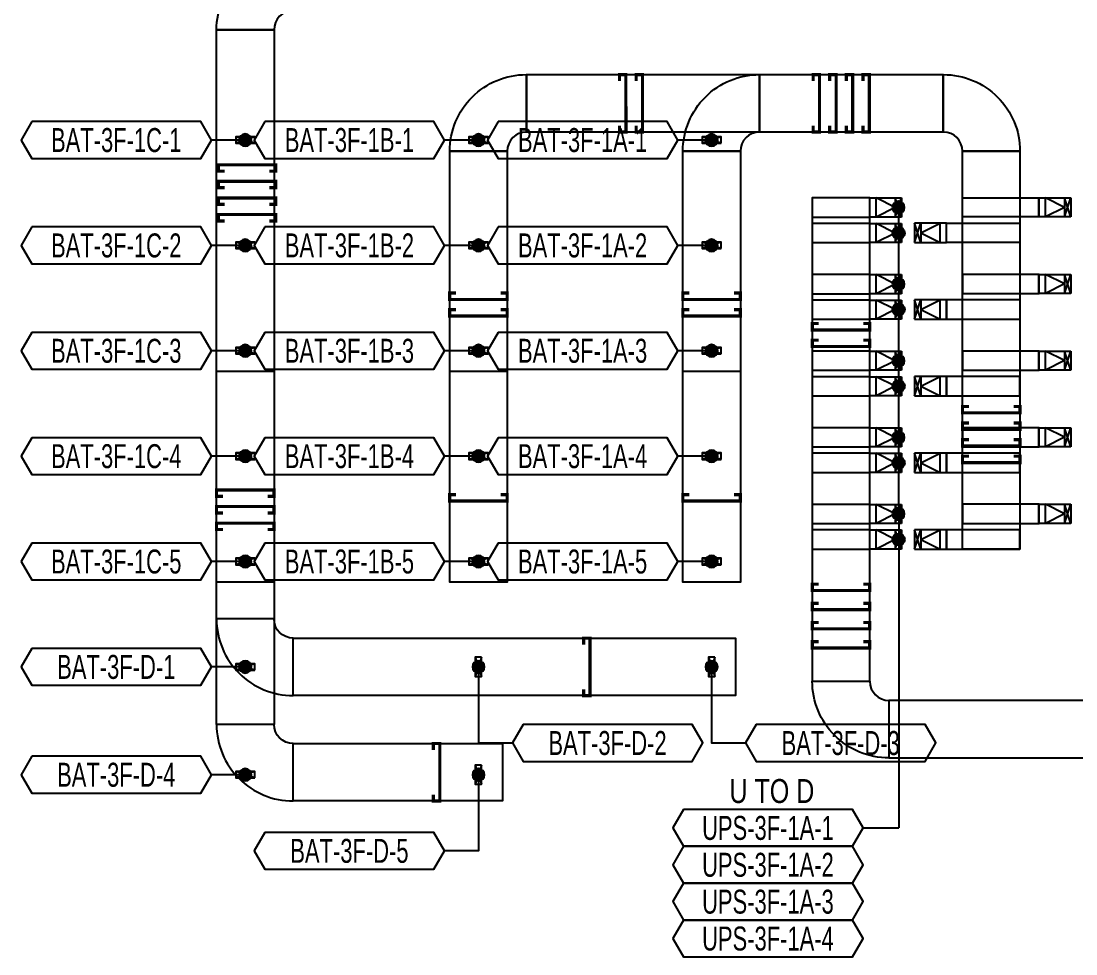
# Model space of a CAD drawing. Header units: millimetres. Extents: x 31670 to 374393, y -351975 to 839589.
# Drawn here: x 278415 to 294927, y 383980 to 398588 of the extents above; entities that cross this region are included whole.
import ezdxf
from ezdxf.enums import TextEntityAlignment as Align

# ---------------------------------------------------------------- set-up
doc = ezdxf.new("R2010")
doc.units = ezdxf.units.MM
doc.header["$LTSCALE"] = 150
for name, color, linetype in [('-----26 Electrical Cable Tray_LV_UPS1', 6, 'Continuous'), ('-----26 Electrical Cable Tray_LV_UPS2', 2, 'Continuous'), ('-----26 Electrical Cable Tray_LV_UPSBAT', 11, 'Continuous'), ('-----29 주기', 1, 'Continuous'), ('-----30 Text', 2, 'Continuous'), ('-----99 Cable Schedule', 2, 'Continuous')]:
    doc.layers.add(name, color=color, linetype=linetype)
doc.styles.add('ELEC', font='')
doc.styles.get('ELEC').set_extended_font_data('Dotum')

# ---------------------------------------------------------------- blocks, each defined once
blk = doc.blocks.new('A$550585017316')
at = {"color": 0}
for p, q in [((400, 300), (0, 300)), ((0, 300), (0, 0)), ((500, 300), (400, 300)), ((500, 0), (500, 300)), ((0, 0), (400, 0)), ((400, 0), (500, 0))]:
    blk.add_line(p, q, dxfattribs=at)
at = {"color": 8}
for p, q in [((100, 0), (0, 300)), ((0, 0), (100, 300)), ((100, 150), (400, 300)), ((100, 300), (100, 0)), ((400, 0), (400, 300)), ((100, 150), (400, 0))]:
    blk.add_line(p, q, dxfattribs=at)
blk = doc.blocks.new('A$C9a0ab699')
h = blk.add_hatch(color=0)
edge = h.paths.add_edge_path()
edge.add_arc((64.00719340983778, 64.00719340983778), 64.0071934098378, 720.0000000000341, 1080.000000000034, ccw=False)
at = {"color": 0}
blk.add_circle((64.00719340983778, 64.00719340983778), 64.0071934098378, dxfattribs=at)

msp = doc.modelspace()

# ---------------------------------------------------------------- linework, layer by layer
at = {"layer": '-----26 Electrical Cable Tray_LV_UPS1', "elevation": -2.001460561791627e-08}
for points in [[(290799.9987702661, 388249.9991347573), (291699.9987702661, 388249.9991347573), (291700.00010262, 395819.2058925222), (290800.00010262, 395819.2058925222)], [(291698.9993583518, 395819.2058925222), (290800.0000648725, 395819.2058946541), (290800.0000648725, 395519.2058946541), (291698.9993583518, 395519.2058925222)], [(291698.9993583518, 394619.2058925222), (290800.0000648725, 394619.2058946541), (290800.0000648725, 394319.2058946541), (291698.9993583518, 394319.2058925222)], [(291698.9993583518, 393419.2058925222), (290800.0000648725, 393419.2058946541), (290800.0000648725, 393119.2058946541), (291698.9993583518, 393119.2058925222)], [(291698.9993583518, 392219.2058925222), (290800.0000648725, 392219.2058946541), (290800.0000648725, 391919.2058946541), (291698.9993583518, 391919.2058925222)], [(291698.9993583518, 391019.2058925222), (290800.0000648725, 391019.2058946541), (290800.0000648725, 390719.2058946541), (291698.9993583518, 390719.2058925222)]]:
    msp.add_lwpolyline(points, close=True, dxfattribs=at)
at = {"layer": '-----26 Electrical Cable Tray_LV_UPS1', "ltscale": 7.5, "const_width": 50}
for points, elevation in [([(291599.9963374574, 393591.5941044292), (291699.9963374574, 393591.5941044292), (291699.9963374574, 393491.5941044292), (290800.0666618284, 393491.6086540633), (290800.0666618284, 393591.6086540633), (290900.0666618284, 393591.6086540633)], -1.549246595072217e-08), ([(291599.9293161231, 389170.8964815441), (291699.9293161231, 389170.8964815441), (291699.9293161231, 389070.8964815441), (290799.9996404941, 389070.9110311782), (290799.9996404941, 389170.9110311782), (290899.9996404941, 389170.9110311782)], -2.001460561791627e-08), ([(291599.9293161231, 388870.8964815441), (291699.9293161231, 388870.8964815441), (291699.9293161231, 388770.8964815441), (290799.9996404941, 388770.9110311782), (290799.9996404941, 388870.9110311782), (290899.9996404941, 388870.9110311782)], -2.001460561791627e-08)]:
    msp.add_lwpolyline(points, dxfattribs=dict(at, elevation=elevation))
at = {"layer": '-----26 Electrical Cable Tray_LV_UPS1'}
for points in [[(290799.9987702661, 388249.9991347573), (291699.9987702661, 388249.9991347573), (291700.0000903354, 393419.205893587), (290800.0000903355, 393419.205893587)], [(291999.9987702661, 387949.9992438261), (291999.9987702661, 387049.9992438261), (307399.9976815976, 387049.9961304127), (307399.9976815976, 387949.9961304126)], [(291999.9987702661, 387949.9991347572), (291999.9987702661, 387049.9991347573), (307399.9976815976, 387049.9961304127), (307399.9976815976, 387949.9961304126)]]:
    msp.add_lwpolyline(points, close=True, dxfattribs=at)
msp.add_lwpolyline([(291699.9987702661, 388249.9991347573), (291699.9987702661, 388249.9991347573, 0.414213562373095), (291999.9987702661, 387949.9991347573), (291999.9987702661, 387949.9991347573), (291999.9987702661, 387049.9991347573, -0.4142135623731661), (290799.9987702661, 388249.9991347573)], format="xyb", close=True, dxfattribs=at)
msp.add_lwpolyline([(291699.9987702661, 388249.9991347573), (291699.9987702661, 388249.9991347573, 0.414213562373095), (291999.9987702661, 387949.9991347573), (291999.9987702661, 387949.9991347573), (291999.9987702661, 387049.9991347573, -0.4142135623731661), (290799.9987702661, 388249.9991347573)], format="xyb", close=True, dxfattribs=at)
at = {"layer": '-----26 Electrical Cable Tray_LV_UPS2', "elevation": -2.001460561791627e-08}
for points in [[(290799.9987702662, 388249.9991347573), (291699.9987702661, 388249.9991347573), (291700.0000744505, 395419.205893587), (290800.0000744506, 395419.205893587)], [(291698.9993583519, 395419.2058925222), (290800.0000648725, 395419.2058946541), (290800.0000648725, 395119.2058946541), (291698.9993583519, 395119.2058925222)], [(291698.9993583519, 394219.2058925222), (290800.0000648725, 394219.2058946541), (290800.0000648725, 393919.2058946541), (291698.9993583519, 393919.2058925222)], [(291698.9993583519, 393019.2058925222), (290800.0000648725, 393019.2058946541), (290800.0000648725, 392719.2058946541), (291698.9993583519, 392719.2058925222)], [(291698.9993583519, 391819.2058925222), (290800.0000648725, 391819.2058946541), (290800.0000648725, 391519.2058946541), (291698.9993583519, 391519.2058925222)], [(291698.9993583519, 390619.2058925222), (290800.0000648725, 390619.2058946541), (290800.0000648725, 390319.2058946541), (291698.9993583519, 390319.2058925222)]]:
    msp.add_lwpolyline(points, close=True, dxfattribs=at)
at = {"layer": '-----26 Electrical Cable Tray_LV_UPS2', "ltscale": 7.5, "const_width": 50, "elevation": -2.001460561791627e-08}
for points in [[(291600.0005380388, 393851.4101133289), (291700.0005380388, 393851.4101133289), (291700.0005380388, 393751.4101133289), (290800.0708624098, 393751.424662963), (290800.0708624098, 393851.424662963), (290900.0708624098, 393851.424662963)], [(291599.9293161231, 389770.8964815441), (291699.9293161231, 389770.8964815441), (291699.9293161231, 389670.8964815441), (290799.9996404941, 389670.9110311782), (290799.9996404941, 389770.9110311782), (290899.9996404941, 389770.9110311782)], [(291599.9293161231, 389470.8964815441), (291699.9293161231, 389470.8964815441), (291699.9293161231, 389370.8964815441), (290799.9996404941, 389370.9110311782), (290799.9996404941, 389470.9110311782), (290899.9996404941, 389470.9110311782)]]:
    msp.add_lwpolyline(points, dxfattribs=at)
at = {"layer": '-----26 Electrical Cable Tray_LV_UPS2'}
for points in [[(290799.9987702661, 388249.9991347573), (291699.9987702661, 388249.9991347573), (291700.000089009, 393019.205893587), (290800.0000890091, 393019.205893587)], [(291999.9987702661, 387949.9992438261), (291999.9987702661, 387049.9992438261), (307399.9976815976, 387049.99506099), (307399.9976815976, 387949.9950609899)], [(291999.9987702661, 387949.9991347572), (291999.9987702661, 387049.9991347573), (307399.9976815976, 387049.9961304127), (307399.9976815976, 387949.9961304126)]]:
    msp.add_lwpolyline(points, close=True, dxfattribs=at)
msp.add_lwpolyline([(291699.9987702661, 388249.9991347573), (291699.9987702661, 388249.9991347573, 0.414213562373095), (291999.9987702661, 387949.9991347573), (291999.9987702661, 387949.9991347573), (291999.9987702661, 387049.9991347573, -0.4142135623731661), (290799.9987702661, 388249.9991347573)], format="xyb", close=True, dxfattribs=at)
msp.add_lwpolyline([(291699.9987702661, 388249.9991347573), (291699.9987702661, 388249.9991347573, 0.414213562373095), (291999.9987702661, 387949.9991347573), (291999.9987702661, 387949.9991347573), (291999.9987702661, 387049.9991347573, -0.4142135623731661), (290799.9987702661, 388249.9991347573)], format="xyb", close=True, dxfattribs=at)
at = {"layer": '-----26 Electrical Cable Tray_LV_UPSBAT'}
for p, q in [((282075.0011154684, 396774.9980373184), (281775.0011154684, 396674.9980373184)), ((282075.0011154684, 396674.9980373184), (281775.0011154684, 396774.9980373184)), ((285725.0011154684, 396774.9980373184), (285425.0011154684, 396674.9980373184)), ((285725.0011154684, 396674.9980373184), (285425.0011154684, 396774.9980373184)), ((289375.0011154684, 396774.9980373184), (289075.0011154684, 396674.9980373184)), ((289375.0011154684, 396674.9980373184), (289075.0011154684, 396774.9980373184)), ((282075.0011154684, 395124.9980373184), (281775.0011154684, 395024.9980373184)), ((282075.0011154684, 395024.9980373184), (281775.0011154684, 395124.9980373184)), ((285725.0011154684, 395124.9980373184), (285425.0011154684, 395024.9980373184)), ((285725.0011154684, 395024.9980373184), (285425.0011154684, 395124.9980373184)), ((289375.0011154684, 395124.9980373184), (289075.0011154684, 395024.9980373184)), ((289375.0011154684, 395024.9980373184), (289075.0011154684, 395124.9980373184)), ((282075.0011154684, 393474.9980373184), (281775.0011154684, 393374.9980373184)), ((282075.0011154684, 393374.9980373184), (281775.0011154684, 393474.9980373184)), ((285725.0011154684, 393474.9980373184), (285425.0011154684, 393374.9980373184)), ((285725.0011154684, 393374.9980373184), (285425.0011154684, 393474.9980373184)), ((289375.0011154684, 393474.9980373184), (289075.0011154684, 393374.9980373184)), ((289375.0011154684, 393374.9980373184), (289075.0011154684, 393474.9980373184)), ((282075.0011154684, 391824.9980373184), (281775.0011154684, 391724.9980373184)), ((282075.0011154684, 391724.9980373184), (281775.0011154684, 391824.9980373184)), ((285725.0011154684, 391824.9980373184), (285425.0011154684, 391724.9980373184)), ((285725.0011154684, 391724.9980373184), (285425.0011154684, 391824.9980373184)), ((289375.0011154684, 391824.9980373184), (289075.0011154684, 391724.9980373184)), ((289375.0011154684, 391724.9980373184), (289075.0011154684, 391824.9980373184)), ((282075.0011154684, 390174.9980373184), (281775.0011154684, 390074.9980373184)), ((282075.0011154684, 390074.9980373184), (281775.0011154684, 390174.9980373184)), ((285725.0011154684, 390174.9980373184), (285425.0011154684, 390074.9980373184)), ((285725.0011154684, 390074.9980373184), (285425.0011154684, 390174.9980373184)), ((289375.0011154684, 390174.9980373184), (289075.0011154684, 390074.9980373184)), ((289375.0011154684, 390074.9980373184), (289075.0011154684, 390174.9980373184)), ((282075.0011154684, 388524.9980373184), (281775.0011154684, 388424.9980373184)), ((282075.0011154684, 388424.9980373184), (281775.0011154684, 388524.9980373184)), ((285525.0011154684, 388624.9980373183), (285625.0011154684, 388324.9980373183)), ((285625.0011154684, 388624.9980373183), (285525.0011154684, 388324.9980373183)), ((289175.0011154684, 388624.9980373183), (289275.0011154684, 388324.9980373183)), ((289275.0011154684, 388624.9980373183), (289175.0011154684, 388324.9980373183)), ((285525.0011154684, 386936.3459761633), (285625.0011154684, 386636.3459761633)), ((285625.0011154684, 386936.3459761633), (285525.0011154684, 386636.3459761633)), ((282075.0011154684, 386836.3459761634), (281775.0011154684, 386736.3459761634)), ((282075.0011154684, 386736.3459761634), (281775.0011154684, 386836.3459761634))]:
    msp.add_line(p, q, dxfattribs=at)
for points, elevation in [([(282675.0011154712, 398749.9993575403), (282675.0011154712, 398749.9993575403, 0.414213562373095), (282375.0011154712, 398449.9993575403), (282375.0011154712, 398449.9993575403), (281475.0011154712, 398449.9993575403, -0.4142135623731661), (282675.0011154712, 399649.9993575403)], -3.247652379101243e-10), ([(282675.0011154712, 398749.9993575403), (282675.0011154712, 398749.9993575403, 0.414213562373095), (282375.0011154712, 398449.9993575403), (282375.0011154712, 398449.9993575403), (281475.0011154712, 398449.9993575403, -0.4142135623731661), (282675.0011154712, 399649.9993575403)], -3.247652379101243e-10), ([(282675.0011154712, 398749.9993575403), (282675.0011154712, 398749.9993575403, 0.414213562373095), (282375.0011154712, 398449.9993575403), (282375.0011154712, 398449.9993575403), (281475.0011154712, 398449.9993575403, -0.4142135623731661), (282675.0011154712, 399649.9993575403)], -3.247652379101243e-10), ([(282675.0011154712, 398749.9993575403), (282675.0011154712, 398749.9993575403, 0.414213562373095), (282375.0011154712, 398449.9993575403), (282375.0011154712, 398449.9993575403), (281475.0011154712, 398449.9993575403, -0.4142135623731661), (282675.0011154712, 399649.9993575403)], -3.247652379101243e-10), ([(282675.0011154686, 388924.9980373144), (282675.0011154686, 388924.9980373144, -0.414213562373095), (282375.0011154686, 389224.9980373144), (282375.0011154686, 389224.9980373144), (281475.0011154686, 389224.9980373144, 0.4142135623731661), (282675.0011154686, 388024.9980373144)], -1.985130296397859e-10), ([(282675.0011154686, 387274.9980373145), (282675.0011154686, 387274.9980373145, -0.414213562373095), (282375.0011154686, 387574.9980373145), (282375.0011154686, 387574.9980373145), (281475.0011154686, 387574.9980373145, 0.4142135623731661), (282675.0011154686, 386374.9980373145)], -3.247652379101243e-10)]:
    msp.add_lwpolyline(points, format="xyb", close=True, dxfattribs=dict(at, elevation=elevation))
for points, elevation in [([(281475.0011154712, 398449.9993575403), (282375.0011154712, 398449.9993575403), (282375.0011154723, 393099.9980373144), (281475.0011154723, 393099.9980373144)], -3.247652379101243e-10), ([(281475.0011154712, 398449.9993575403), (282375.0011154712, 398449.9993575403), (282375.0011154686, 387574.9980373143), (281475.0011154686, 387574.9980373143)], -3.247652379101243e-10), ([(281475.0011154712, 398449.9993575403), (282375.0011154712, 398449.9993575403), (282375.0011154689, 389799.9980373144), (281475.0011154689, 389799.9980373144)], -3.247652379101243e-10), ([(281475.0011154712, 398449.9993575403), (282375.0011154712, 398449.9993575403), (282375.0011154686, 389224.9980373144), (281475.0011154686, 389224.9980373144)], -3.247652379101243e-10), ([(282075.0011154684, 396674.9980373184), (282075.0011154684, 396774.9980373184), (281775.0011154684, 396774.9980373184), (281775.0011154684, 396674.9980373184)], 7.625026872076512e-10), ([(285725.0011154684, 396674.9980373184), (285725.0011154684, 396774.9980373184), (285425.0011154684, 396774.9980373184), (285425.0011154684, 396674.9980373184)], 7.625026872076512e-10), ([(289375.0011154684, 396674.9980373184), (289375.0011154684, 396774.9980373184), (289075.0011154684, 396774.9980373184), (289075.0011154684, 396674.9980373184)], 7.625026872076512e-10), ([(293151.6761809142, 396549.9980373147), (294051.6761809142, 396549.9980373147), (294051.7523643018, 390320.7994261885), (293151.7523643018, 390320.7994261885)], 3.133090237525198e-10), ([(293151.6761809142, 396549.9980373147), (294051.6761809142, 396549.9980373147), (294051.7523643018, 390320.7994261885), (293151.7523643018, 390320.7994261885)], 3.133090237525198e-10), ([(293151.6761809142, 396549.9980373147), (294051.6761809142, 396549.9980373147), (294051.7523643018, 390320.7994261885), (293151.7523643018, 390320.7994261885)], 3.133090237525198e-10), ([(293151.6761809142, 396549.9980373147), (294051.6761809142, 396549.9980373147), (294051.7523643018, 390320.7994261885), (293151.7523643018, 390320.7994261885)], 3.133090237525198e-10), ([(293151.6761809142, 395820.7928116367), (294348.999358352, 395820.8288136109), (294348.999358352, 395520.8288136109), (293151.6761809142, 395520.7928116367)], -4.031585169072649e-08), ([(292900.9993583519, 395420.7928116327), (294051.6761809142, 395420.8288136069), (294051.6761809142, 395120.8288136069), (292900.9993583519, 395120.7928116327)], -4.031585169072855e-08), ([(282075.0011154684, 395024.9980373184), (282075.0011154684, 395124.9980373184), (281775.0011154684, 395124.9980373184), (281775.0011154684, 395024.9980373184)], 6.534019683695055e-10), ([(285725.0011154684, 395024.9980373184), (285725.0011154684, 395124.9980373184), (285425.0011154684, 395124.9980373184), (285425.0011154684, 395024.9980373184)], 6.534019683695055e-10), ([(289375.0011154684, 395024.9980373184), (289375.0011154684, 395124.9980373184), (289075.0011154684, 395124.9980373184), (289075.0011154684, 395024.9980373184)], 6.534019683695055e-10), ([(294349.9172754454, 394620.7928116367), (293151.6761809142, 394620.8288136109), (293151.6761809142, 394320.8288136109), (294349.9172754454, 394320.7928116367)], -6.033045730864275e-08), ([(294052.5940980076, 394220.7928116327), (292901.9172754452, 394220.8288136069), (292901.9172754452, 393920.8288136069), (294052.5940980076, 393920.7928116327)], -6.03304573086448e-08), ([(282075.0011154684, 393374.9980373184), (282075.0011154684, 393474.9980373184), (281775.0011154684, 393474.9980373184), (281775.0011154684, 393374.9980373184)], 6.534019683695055e-10), ([(285725.0011154684, 393374.9980373184), (285725.0011154684, 393474.9980373184), (285425.0011154684, 393474.9980373184), (285425.0011154684, 393374.9980373184)], 6.534019683695055e-10), ([(289375.0011154684, 393374.9980373184), (289375.0011154684, 393474.9980373184), (289075.0011154684, 393474.9980373184), (289075.0011154684, 393374.9980373184)], 6.534019683695055e-10), ([(294349.9172754454, 393420.7928116367), (293151.6761809143, 393420.8288136109), (293151.6761809143, 393120.8288136109), (294349.9172754454, 393120.7928116367)], -6.033045730864275e-08), ([(294051.6761809143, 393020.7928116327), (292901.9172754452, 393020.8288136069), (292901.9172754452, 392720.8288136069), (294051.6761809143, 392720.7928116327)], -6.03304573086448e-08), ([(294349.9172754454, 392220.7928116367), (293151.6761809143, 392220.8288136109), (293151.6761809143, 391920.8288136109), (294349.9172754454, 391920.7928116367)], -6.033045730864275e-08), ([(282075.0011154684, 391724.9980373184), (282075.0011154684, 391824.9980373184), (281775.0011154684, 391824.9980373184), (281775.0011154684, 391724.9980373184)], 4.635565987468829e-10), ([(285725.0011154684, 391724.9980373184), (285725.0011154684, 391824.9980373184), (285425.0011154684, 391824.9980373184), (285425.0011154684, 391724.9980373184)], 4.635565987468829e-10), ([(289375.0011154684, 391724.9980373184), (289375.0011154684, 391824.9980373184), (289075.0011154684, 391824.9980373184), (289075.0011154684, 391724.9980373184)], 4.635565987468829e-10), ([(294051.6761809143, 391820.7928116327), (292901.9172754452, 391820.8288136069), (292901.9172754452, 391520.8288136069), (294051.6761809143, 391520.7928116327)], -6.03304573086448e-08), ([(294349.9172754454, 391020.7928116367), (293151.6761809143, 391020.8288136109), (293151.6761809143, 390720.8288136109), (294349.9172754454, 390720.7928116367)], -6.033045730864275e-08), ([(294051.6761809143, 390620.7928116327), (292901.9172754452, 390620.8288136069), (292901.9172754452, 390320.8288136069), (294051.6761809143, 390320.7928116327)], -6.03304573086448e-08), ([(282675.0011154686, 388024.9980373144), (282675.0011154686, 388924.9980373144), (289600.0011154686, 388924.9980373144), (289600.0011154686, 388024.9980373144)], -1.985130296397859e-10), ([(282075.0011154684, 388424.9980373184), (282075.0011154684, 388524.9980373184), (281775.0011154684, 388524.9980373184), (281775.0011154684, 388424.9980373184)], -1.673478739855891e-10), ([(285625.0011154684, 388624.9980373183), (285525.0011154684, 388624.9980373183), (285525.0011154684, 388324.9980373183), (285625.0011154684, 388324.9980373183)], -1.673478739855891e-10), ([(289275.0011154684, 388624.9980373183), (289175.0011154684, 388624.9980373183), (289175.0011154684, 388324.9980373183), (289275.0011154684, 388324.9980373183)], -1.673478739855891e-10), ([(282675.0011154686, 386374.9980373145), (282675.0011154686, 387274.9980373145), (285950.0011154686, 387274.9980373144), (285950.0011154686, 386374.9980373144)], -3.247652379101243e-10), ([(285625.0011154684, 386936.3459761633), (285525.0011154684, 386936.3459761633), (285525.0011154684, 386636.3459761633), (285625.0011154684, 386636.3459761633)], -1.673478739855891e-10), ([(282075.0011154684, 386736.3459761634), (282075.0011154684, 386836.3459761634), (281775.0011154684, 386836.3459761634), (281775.0011154684, 386736.3459761634)], -1.673478739855891e-10)]:
    msp.add_lwpolyline(points, close=True, dxfattribs=dict(at, elevation=elevation))
at = {"layer": '-----26 Electrical Cable Tray_LV_UPSBAT', "ltscale": 7.5, "const_width": 50}
for points, elevation in [([(287782.8336043907, 396950.0541845848), (287782.8336043907, 396850.0541845848), (287882.8336043907, 396850.0541845848), (287882.8190547565, 397749.9838602138), (287782.8190547565, 397749.9838602138), (287782.8190547565, 397649.9838602138)], -1.356641900158228e-08), ([(288042.6496132819, 396950.0589102851), (288042.6496132819, 396850.0589102851), (288142.6496132819, 396850.0589102851), (288142.6350636478, 397749.9885859141), (288042.6350636478, 397749.9885859141), (288042.6350636478, 397649.9885859141)], -9.044279334388184e-09), ([(290814.0770918643, 396950.0541845848), (290814.0770918643, 396850.0541845848), (290914.0770918643, 396850.0541845848), (290914.0625422301, 397749.9838602138), (290814.0625422301, 397749.9838602138), (290814.0625422301, 397649.9838602138)], -1.356641900158228e-08), ([(291073.8931007555, 396950.0589102851), (291073.8931007555, 396850.0589102851), (291173.8931007555, 396850.0589102851), (291173.8785511213, 397749.9885859141), (291073.8785511213, 397749.9885859141), (291073.8785511213, 397649.9885859141)], -9.044279334388184e-09), ([(291333.7091096467, 396950.0636359853), (291333.7091096467, 396850.0636359853), (291433.7091096467, 396850.0636359853), (291433.6945600125, 397749.9933116143), (291333.6945600125, 397749.9933116143), (291333.6945600125, 397649.9933116143)], -4.522139667194092e-09), ([(282303.6625969117, 396237.48674582), (282403.6625969117, 396237.48674582), (282403.6625969117, 396337.48674582), (281503.7329212827, 396337.4721961858), (281503.7329212827, 396237.4721961858), (281603.7329212827, 396237.4721961858)], -3.247652379101243e-10), ([(282303.6583963303, 395977.6707369203), (282403.6583963303, 395977.6707369203), (282403.6583963303, 396077.6707369203), (281503.7287207012, 396077.6561872861), (281503.7287207012, 395977.6561872861), (281603.7287207012, 395977.6561872861)], 4.199038971975638e-09), ([(282303.6541957489, 395717.8547280206), (282403.6541957489, 395717.8547280206), (282403.6541957489, 395817.8547280206), (281503.7245201198, 395817.8401783864), (281503.7245201198, 395717.8401783864), (281603.7245201198, 395717.8401783864)], 8.72117863916973e-09), ([(282303.6667974931, 395458.0387193925), (282403.6667974931, 395458.0387193925), (282403.6667974931, 395558.0387193925), (281503.7371218641, 395558.0241697583), (281503.7371218641, 395458.0241697583), (281603.7371218641, 395458.0241697583)], 1.324331830636382e-08), ([(285924.9161736243, 394328.504517275), (286024.9161736243, 394328.504517275), (286024.9161736243, 394228.504517275), (285124.9864979953, 394228.5190669092), (285124.9864979953, 394328.5190669092), (285224.9864979953, 394328.5190669092)], -2.355803251396273e-08), ([(289574.9161736243, 394328.504517275), (289674.9161736243, 394328.504517275), (289674.9161736243, 394228.504517275), (288774.9864979953, 394228.5190669092), (288774.9864979953, 394328.5190669092), (288874.9864979953, 394328.5190669092)], -2.352106983193217e-08), ([(285924.9260653972, 394068.6885083837), (286024.9260653972, 394068.6885083837), (286024.9260653972, 393968.6885083837), (285124.9963897681, 393968.7030580179), (285124.9963897681, 394068.7030580179), (285224.9963897681, 394068.7030580179)], 5.377962613224435e-09), ([(289574.9260653972, 394068.6885083837), (289674.9260653972, 394068.6885083837), (289674.9260653972, 393968.6885083837), (288774.9963897681, 393968.7030580179), (288774.9963897681, 394068.7030580179), (288874.9963897681, 394068.7030580179)], 5.414925295254995e-09), ([(293251.6761809145, 392553.1584172022), (293151.6761809145, 392553.1584172022), (293151.6761809145, 392453.1584172022), (294051.6058565435, 392453.1729668364), (294051.6058565435, 392553.1729668364), (293951.6058565435, 392553.1729668364)], -8.730970310635668e-09), ([(293251.6809066147, 392293.342408311), (293151.6809066147, 392293.342408311), (293151.6809066147, 392193.342408311), (294051.6105822437, 392193.3569579452), (294051.6105822437, 392293.3569579452), (293951.6105822437, 392293.3569579452)], -4.208830643441574e-09), ([(293251.6856323149, 392033.5263994198), (293151.6856323149, 392033.5263994198), (293151.6856323149, 391933.5263994198), (294051.615307944, 391933.5409490539), (294051.615307944, 392033.5409490539), (293951.615307944, 392033.5409490539)], 3.133090237525175e-10), ([(293251.6903580152, 391773.7103905285), (293151.6903580152, 391773.7103905285), (293151.6903580152, 391673.7103905285), (294051.6200336442, 391673.7249401627), (294051.6200336442, 391773.7249401627), (293951.6200336442, 391773.7249401627)], 4.83544869094661e-09), ([(282274.9927143059, 391145.2780889703), (282374.9927143059, 391145.2780889703), (282374.9927143059, 391245.2780889703), (281475.0630386769, 391245.2635393361), (281475.0630386769, 391145.2635393361), (281575.0630386769, 391145.2635393361)], -9.367380029606636e-09), ([(285924.9307910974, 391171.8578134264), (286024.9307910974, 391171.8578134264), (286024.9307910974, 391071.8578134264), (285125.0011154684, 391071.8723630605), (285125.0011154684, 391171.8723630605), (285225.0011154684, 391171.8723630605)], 8.558229460303424e-10), ([(289574.9307910974, 391171.8578134264), (289674.9307910974, 391171.8578134264), (289674.9307910974, 391071.8578134264), (288775.0011154684, 391071.8723630605), (288775.0011154684, 391171.8723630605), (288875.0011154684, 391171.8723630605)], 8.927856280609031e-10), ([(282274.9885137245, 390885.4620800706), (282374.9885137245, 390885.4620800706), (282374.9885137245, 390985.4620800706), (281475.0588380955, 390985.4475304364), (281475.0588380955, 390885.4475304364), (281575.0588380955, 390885.4475304364)], -4.845240362412544e-09), ([(282275.0011154687, 390625.6460714425), (282375.0011154687, 390625.6460714425), (282375.0011154687, 390725.6460714425), (281475.0714398397, 390725.6315218083), (281475.0714398397, 390625.6315218083), (281575.0714398397, 390625.6315218083)], -3.247652379101243e-10), ([(287220.4330313672, 388824.975201491), (287220.4330313672, 388924.975201491), (287320.4330313672, 388924.975201491), (287320.4184817331, 388025.045525862), (287220.4184817331, 388025.045525862), (287220.4184817331, 388125.045525862)], -1.828707169841615e-08), ([(284869.1561656224, 387174.975201491), (284869.1561656224, 387274.975201491), (284969.1561656224, 387274.975201491), (284969.1416159883, 386375.045525862), (284869.1416159883, 386375.045525862), (284869.1416159883, 386475.045525862)], -1.841165936399481e-08)]:
    msp.add_lwpolyline(points, dxfattribs=dict(at, elevation=elevation))
msp.add_lwpolyline([(291593.5251185379, 396950.0683616856), (291593.5251185379, 396850.0683616856), (291693.5251185379, 396850.0683616856), (291693.5105689038, 397749.9980373146), (291593.5105689038, 397749.9980373146), (291593.5105689038, 397649.9980373146)], dxfattribs=at)
at = {"layer": '-----26 Electrical Cable Tray_LV_UPSBAT'}
for points in [[(286325.001115468, 396849.9980373182), (286325.001115468, 396849.9980373182, 0.414213562373095), (286025.001115468, 396549.9980373182), (286025.001115468, 396549.9980373182), (285125.001115468, 396549.9980373182, -0.4142135623731661), (286325.001115468, 397749.9980373182)], [(286325.001115468, 396849.9980373182), (286325.001115468, 396849.9980373182, 0.414213562373095), (286025.001115468, 396549.9980373182), (286025.001115468, 396549.9980373182), (285125.001115468, 396549.9980373182, -0.4142135623731661), (286325.001115468, 397749.9980373182)], [(289975.0011154681, 396849.9980373144), (289975.0011154681, 396849.9980373144, 0.414213562373095), (289675.0011154681, 396549.9980373144), (289675.0011154681, 396549.9980373144), (288775.0011154681, 396549.9980373144, -0.4142135623731661), (289975.0011154681, 397749.9980373144)], [(289975.0011154681, 396849.9980373144), (289975.0011154681, 396849.9980373144, 0.414213562373095), (289675.0011154681, 396549.9980373144), (289675.0011154681, 396549.9980373144), (288775.0011154681, 396549.9980373144, -0.4142135623731661), (289975.0011154681, 397749.9980373144)], [(293151.6761809142, 396549.9980373147), (293151.6761809142, 396549.9980373147, 0.414213562373095), (292851.6761809142, 396849.9980373147), (292851.6761809142, 396849.9980373147), (292851.6761809142, 397749.9980373147, -0.4142135623731661), (294051.6761809142, 396549.9980373147)], [(293151.6761809142, 396549.9980373147), (293151.6761809142, 396549.9980373147, 0.414213562373095), (292851.6761809142, 396849.9980373147), (292851.6761809142, 396849.9980373147), (292851.6761809142, 397749.9980373147, -0.4142135623731661), (294051.6761809142, 396549.9980373147)], [(293151.6761809142, 396549.9980373147), (293151.6761809142, 396549.9980373147, 0.414213562373095), (292851.6761809142, 396849.9980373147), (292851.6761809142, 396849.9980373147), (292851.6761809142, 397749.9980373147, -0.4142135623731661), (294051.6761809142, 396549.9980373147)], [(293151.6761809142, 396549.9980373147), (293151.6761809142, 396549.9980373147, 0.414213562373095), (292851.6761809142, 396849.9980373147), (292851.6761809142, 396849.9980373147), (292851.6761809142, 397749.9980373147, -0.4142135623731661), (294051.6761809142, 396549.9980373147)]]:
    msp.add_lwpolyline(points, format="xyb", close=True, dxfattribs=at)
for points in [[(286325.001115468, 396849.9980373183), (286325.001115468, 397749.9980373183), (292851.6761809142, 397749.9980373147), (292851.6761809142, 396849.9980373147)], [(286325.001115468, 396849.9980373182), (286325.001115468, 397749.9980373182), (292851.6761809142, 397749.9980373147), (292851.6761809142, 396849.9980373147)], [(289975.0011154681, 396849.9980373146), (289975.0011154681, 397749.9980373146), (292851.6761809142, 397749.9980373147), (292851.6761809142, 396849.9980373147)], [(289975.0011154681, 396849.9980373144), (289975.0011154681, 397749.9980373144), (292851.6761809142, 397749.9980373147), (292851.6761809142, 396849.9980373147)], [(285125.0011154682, 396549.9980373184), (286025.0011154682, 396549.9980373184), (286025.0011154686, 389799.9980373144), (285125.0011154686, 389799.9980373144)], [(285125.001115468, 396549.9980373183), (286025.001115468, 396549.9980373183), (286025.0011154684, 393099.9980373144), (285125.0011154684, 393099.9980373144)], [(288775.0011154682, 396549.9980373144), (289675.0011154682, 396549.9980373144), (289675.0011154686, 389799.9980373144), (288775.0011154686, 389799.9980373144)], [(288775.0011154681, 396549.9980373144), (289675.0011154681, 396549.9980373144), (289675.0011154684, 393099.9980373144), (288775.0011154684, 393099.9980373144)], [(282075.0011154684, 390074.9980373184), (282075.0011154684, 390174.9980373184), (281775.0011154684, 390174.9980373184), (281775.0011154684, 390074.9980373184)], [(285725.0011154684, 390074.9980373184), (285725.0011154684, 390174.9980373184), (285425.0011154684, 390174.9980373184), (285425.0011154684, 390074.9980373184)], [(289375.0011154684, 390074.9980373184), (289375.0011154684, 390174.9980373184), (289075.0011154684, 390174.9980373184), (289075.0011154684, 390074.9980373184)]]:
    msp.add_lwpolyline(points, close=True, dxfattribs=at)
at = {"layer": '-----29 주기'}
for points, elevation in [([(278582.1094447426, 397013.74803732), (278415.3995545306, 396724.9980373184), (278582.1094447451, 396436.2480373149), (281227.9203238518, 396436.2480373149), (281394.6302140752, 396724.9980373184), (281227.9203238493, 397013.74803732)], 7.625026872076512e-10), ([(282232.1094447426, 397013.74803732), (282065.3995545306, 396724.9980373184), (282232.1094447451, 396436.2480373149), (284877.9203238518, 396436.2480373149), (285044.6302140752, 396724.9980373184), (284877.9203238493, 397013.74803732)], 7.625026872076512e-10), ([(285882.1094447426, 397013.74803732), (285715.3995545306, 396724.9980373184), (285882.1094447451, 396436.2480373149), (288527.9203238518, 396436.2480373149), (288694.6302140752, 396724.9980373184), (288527.9203238493, 397013.74803732)], 7.625026872076512e-10), ([(278582.1094447424, 395363.74803732), (278415.3995545305, 395074.9980373184), (278582.1094447451, 394786.2480373149), (281227.9203238518, 394786.2480373149), (281394.6302140752, 395074.9980373184), (281227.9203238493, 395363.74803732)], 6.534019683695055e-10), ([(282232.1094447424, 395363.74803732), (282065.3995545305, 395074.9980373184), (282232.1094447451, 394786.2480373149), (284877.9203238518, 394786.2480373149), (285044.6302140752, 395074.9980373184), (284877.9203238493, 395363.74803732)], 6.534019683695055e-10), ([(285882.1094447424, 395363.74803732), (285715.3995545305, 395074.9980373184), (285882.1094447451, 394786.2480373149), (288527.9203238518, 394786.2480373149), (288694.6302140752, 395074.9980373184), (288527.9203238493, 395363.74803732)], 6.534019683695055e-10), ([(278582.1094448216, 393713.74803732), (278415.3995546097, 393424.9980373184), (278582.1094448243, 393136.2480373149), (281227.920323931, 393136.2480373149), (281394.6302141544, 393424.9980373184), (281227.9203239285, 393713.74803732)], 6.534019683695055e-10), ([(282232.1094448216, 393713.74803732), (282065.3995546097, 393424.9980373184), (282232.1094448243, 393136.2480373149), (284877.920323931, 393136.2480373149), (285044.6302141544, 393424.9980373184), (284877.9203239285, 393713.74803732)], 6.534019683695055e-10), ([(285882.1094448878, 393713.74803732), (285715.3995546759, 393424.9980373184), (285882.1094448905, 393136.2480373149), (288527.9203239973, 393136.2480373149), (288694.6302142206, 393424.9980373184), (288527.9203239947, 393713.74803732)], 6.534019683695055e-10), ([(278582.1094448216, 392063.74803732), (278415.3995546097, 391774.9980373184), (278582.1094448243, 391486.2480373149), (281227.920323931, 391486.2480373149), (281394.6302141544, 391774.9980373184), (281227.9203239285, 392063.74803732)], 4.635565987468829e-10), ([(282232.1094448216, 392063.74803732), (282065.3995546097, 391774.9980373184), (282232.1094448243, 391486.2480373149), (284877.920323931, 391486.2480373149), (285044.6302141544, 391774.9980373184), (284877.9203239285, 392063.74803732)], 4.635565987468829e-10), ([(285882.1094448878, 392063.74803732), (285715.3995546759, 391774.9980373184), (285882.1094448905, 391486.2480373149), (288527.9203239973, 391486.2480373149), (288694.6302142206, 391774.9980373184), (288527.9203239947, 392063.74803732)], 4.635565987468829e-10), ([(278582.1094447426, 388763.74803732), (278415.3995545306, 388474.9980373184), (278582.1094447451, 388186.2480373149), (281227.9203238518, 388186.2480373149), (281394.6302140752, 388474.9980373184), (281227.9203238493, 388763.74803732)], -1.673478739855891e-10), ([(286272.0819070736, 387571.9557869541), (286105.3720168616, 387283.2057869525), (286272.0819070762, 386994.455786949), (288917.8927861829, 386994.455786949), (289084.6026764063, 387283.2057869525), (288917.8927861804, 387571.9557869541)], -1.673478739855858e-10), ([(278582.1094447424, 387075.095976165), (278415.3995545305, 386786.3459761634), (278582.1094447451, 386497.5959761599), (281227.9203238519, 386497.5959761599), (281394.6302140752, 386786.3459761634), (281227.9203238493, 387075.095976165)], -1.673478739855891e-10), ([(288783.0405324818, 386242.5961755076), (288616.3306422699, 385953.846175506), (288783.0405324841, 385665.0961755025), (291428.851411591, 385665.0961755025), (291595.5613018143, 385953.846175506), (291428.8514115884, 386242.5961755076)], -2.030124607281053e-08), ([(282232.1094447424, 385883.3037257991), (282065.3995545304, 385594.5537257975), (282232.1094447451, 385305.803725794), (284877.9203238518, 385305.803725794), (285044.6302140752, 385594.5537257975), (284877.9203238492, 385883.3037257991)], -1.673478739855858e-10), ([(288783.0405324842, 385665.0961755025), (288616.3306422723, 385376.3461755009), (288783.0405324866, 385087.5961754974), (291428.8514115934, 385087.5961754974), (291595.5613018168, 385376.3461755009), (291428.8514115909, 385665.0961755025)], -2.030124607281053e-08), ([(288783.0405324674, 385087.5961754974), (288616.3306422554, 384798.8461754958), (288783.0405324698, 384510.0961754923), (291428.8514115766, 384510.0961754923), (291595.5613018, 384798.8461754958), (291428.8514115741, 385087.5961754974)], -2.030124607281053e-08), ([(288783.0405324698, 384510.0961754923), (288616.3306422579, 384221.3461754906), (288783.0405324723, 383932.5961754872), (291428.851411579, 383932.5961754872), (291595.5613018025, 384221.3461754906), (291428.8514115766, 384510.0961754923)], -2.030124607281053e-08)]:
    msp.add_lwpolyline(points, close=True, dxfattribs=dict(at, elevation=elevation))
for points in [[(278582.1094447424, 390413.74803732), (278415.3995545305, 390124.9980373184), (278582.1094447451, 389836.2480373149), (281227.9203238519, 389836.2480373149), (281394.6302140752, 390124.9980373184), (281227.9203238493, 390413.74803732)], [(282232.1094447424, 390413.74803732), (282065.3995545305, 390124.9980373184), (282232.1094447451, 389836.2480373149), (284877.9203238519, 389836.2480373149), (285044.6302140752, 390124.9980373184), (284877.9203238493, 390413.74803732)], [(285882.1094448878, 390413.74803732), (285715.3995546759, 390124.9980373184), (285882.1094448905, 389836.2480373149), (288527.9203239973, 389836.2480373149), (288694.6302142206, 390124.9980373184), (288527.9203239947, 390413.74803732)], [(289922.0819070736, 387571.9557869541), (289755.3720168616, 387283.2057869525), (289922.0819070762, 386994.455786949), (292567.892786183, 386994.455786949), (292734.6026764063, 387283.2057869525), (292567.8927861804, 387571.9557869541)]]:
    msp.add_lwpolyline(points, close=True, dxfattribs=at)
at = {"layer": '-----99 Cable Schedule', "color": 1}
for p in [(292148.9993583518, 395669.2058925222), (291595.5613018143, 385953.846175506, -2.030124607281053e-08)]:
    msp.add_line(p, (292155.524403682, 385953.846175506, -2.030124607281053e-08), dxfattribs=at)
for points, elevation in [([(281925.0011154684, 396724.9980373184), (281394.6302140752, 396724.9980373184)], 7.625026872076512e-10), ([(285575.0011154684, 396724.9980373184), (285044.6302140752, 396724.9980373184)], 7.625026872076512e-10), ([(289225.0011154684, 396724.9980373184), (288694.6302140752, 396724.9980373184)], 7.625026872076512e-10), ([(281925.0011154684, 395074.9980373184), (281394.6302140752, 395074.9980373184)], 6.534019683695055e-10), ([(285575.0011154684, 395074.9980373184), (285044.6302140752, 395074.9980373184)], 6.534019683695055e-10), ([(289225.0011154684, 395074.9980373184), (288694.6302140752, 395074.9980373184)], 6.534019683695055e-10), ([(281925.0011154684, 393424.9980373184), (281394.6302140752, 393424.9980373184)], 6.534019683695055e-10), ([(285575.0011154684, 393424.9980373184), (285044.6302140752, 393424.9980373184)], 6.534019683695055e-10), ([(289225.0011154684, 393424.9980373184), (288694.6302140752, 393424.9980373184)], 6.534019683695055e-10), ([(281925.0011154684, 391774.9980373184), (281394.6302140752, 391774.9980373184)], 4.635565987468829e-10), ([(285575.0011154684, 391774.9980373184), (285044.6302140752, 391774.9980373184)], 4.635565987468829e-10), ([(289225.0011154684, 391774.9980373184), (288694.6302140752, 391774.9980373184)], 4.635565987468829e-10), ([(281925.0011154684, 388474.9980373184), (281394.6302140752, 388474.9980373184)], -1.673478739855891e-10), ([(285575.0011154684, 388474.9980373183), (285575.0011154684, 387283.2057869525), (286105.3720168616, 387283.2057869525)], -1.673478739855858e-10), ([(281925.0011154684, 386786.3459761634), (281394.6302140752, 386786.3459761634)], -1.673478739855891e-10), ([(285575.0011154684, 386786.3459761633), (285575.0011154684, 385594.5537257975), (285044.6302140752, 385594.5537257975)], -1.673478739855858e-10)]:
    msp.add_lwpolyline(points, dxfattribs=dict(at, elevation=elevation))
for points in [[(281925.0011154684, 390124.9980373184), (281394.6302140752, 390124.9980373184)], [(285575.0011154684, 390124.9980373184), (285044.6302140752, 390124.9980373184)], [(289225.0011154684, 390124.9980373184), (288694.6302140752, 390124.9980373184)], [(289225.0011154684, 388474.9980373183), (289225.0011154684, 387283.2057869525), (289755.3720168616, 387283.2057869525)]]:
    msp.add_lwpolyline(points, dxfattribs=at)

# ---------------------------------------------------------------- block references
at = {"layer": '-----26 Electrical Cable Tray_LV_UPS1', "xscale": -1}
for p in [(292198.9993583518, 395519.2058925222), (292198.9993583518, 394319.2058925222), (292198.9993583518, 393119.2058925222), (292198.9993583518, 391919.2058925222), (292198.9993583518, 390719.2058925222)]:
    msp.add_blockref('A$550585017316', p, dxfattribs=at)
at = {"layer": '-----26 Electrical Cable Tray_LV_UPS2', "xscale": -1}
for p in [(292198.9993583519, 395119.2058925222), (292198.9993583519, 393919.2058925222), (292198.9993583519, 392719.2058925222), (292198.9993583519, 391519.2058925222), (292198.9993583519, 390319.2058925222)]:
    msp.add_blockref('A$550585017316', p, dxfattribs=at)
at = {"layer": '-----26 Electrical Cable Tray_LV_UPSBAT', "xscale": -1}
for p in [(294848.999358352, 395520.7928116327, -4.03158516907268e-08), (294848.999358352, 394320.7928116327, -4.03158516907268e-08), (294848.999358352, 393120.7928116327, -4.03158516907268e-08), (294848.999358352, 391920.7928116327, -4.03158516907268e-08), (294848.999358352, 390720.7928116327, -4.03158516907268e-08)]:
    msp.add_blockref('A$550585017316', p, dxfattribs=at)
at = {"layer": '-----26 Electrical Cable Tray_LV_UPSBAT'}
for p in [(292400.9993583519, 395120.7928116327, -4.031585169072855e-08), (292400.9993583519, 393920.7928116327, -4.031585169072855e-08), (292400.9993583519, 392720.7928116327, -4.031585169072855e-08), (292400.9993583519, 391520.7928116327, -4.031585169072855e-08), (292400.9993583519, 390320.7928116327, -4.031585169072855e-08)]:
    msp.add_blockref('A$550585017316', p, dxfattribs=at)
at = {"layer": '-----99 Cable Schedule', "color": 1, "xscale": -1.5, "yscale": 1.5, "zscale": 1.5}
for p, rotation in [((281828.9903253537, 396628.9872472037), 270), ((285478.9903253537, 396628.9872472037), 270), ((289128.9903253537, 396628.9872472037), 270), ((292052.9885682371, 395765.216682637), 180), ((281828.9903253537, 394978.9872472037), 270), ((285478.9903253537, 394978.9872472037), 270), ((289128.9903253537, 394978.9872472037), 270), ((292052.9885682371, 394565.216682637), 180), ((281828.9903253537, 393328.9872472037), 270), ((285478.9903253537, 393328.9872472037), 270), ((289128.9903253537, 393328.9872472037), 270), ((292052.9885682371, 393365.216682637), 180), ((292052.9885682371, 392165.216682637), 180), ((281828.9903253537, 391678.9872472037), 270), ((285478.9903253537, 391678.9872472037), 270), ((289128.9903253537, 391678.9872472037), 270), ((292052.9885682371, 390965.216682637), 180), ((281828.9903253537, 390028.9872472037), 270), ((285478.9903253537, 390028.9872472037), 270), ((289128.9903253537, 390028.9872472037), 270), ((281828.9903253537, 388378.9872472037), 270), ((281828.9903253537, 386690.3351860486), 270)]:
    msp.add_blockref('A$C9a0ab699', p, dxfattribs=dict(at, rotation=rotation))
at = {"layer": '-----99 Cable Schedule', "color": 1, "yscale": 1.5, "zscale": 1.5}
for p, xscale in [((292055.8607839464, 395173.1951024074), 1.5), ((292055.8607839464, 393973.1951024074), 1.5), ((292055.8607839464, 392773.1951024074), 1.5), ((292055.8607839464, 391573.1951024074), 1.5), ((292055.8607839464, 390373.1951024074), 1.5), ((285671.0119055831, 388378.9872472036), -1.5), ((289321.0119055831, 388378.9872472036), -1.5), ((285671.0119055831, 386690.3351860486), -1.5)]:
    msp.add_blockref('A$C9a0ab699', p, dxfattribs=dict(at, xscale=xscale))

# ---------------------------------------------------------------- texts
at = {"layer": '-----30 Text', "linetype": 'Continuous', "style": 'ELEC', "width": 0.7}
for s, p in [('BAT-3F-1C-1', (279905.0148842972, 396724.9980373175)), ('BAT-3F-1B-1', (283555.0148842972, 396724.9980373175)), ('BAT-3F-1A-1', (287205.0148842972, 396724.9980373175)), ('BAT-3F-1C-2', (279905.014884297, 395074.9980373175)), ('BAT-3F-1B-2', (283555.014884297, 395074.9980373175)), ('BAT-3F-1A-2', (287205.014884297, 395074.9980373175)), ('BAT-3F-1C-3', (279905.0148843763, 393424.9980373175)), ('BAT-3F-1B-3', (283555.0148843763, 393424.9980373175)), ('BAT-3F-1A-3', (287205.0148844426, 393424.9980373175)), ('BAT-3F-1C-4', (279905.0148843763, 391774.9980373175)), ('BAT-3F-1B-4', (283555.0148843763, 391774.9980373175)), ('BAT-3F-1A-4', (287205.0148844426, 391774.9980373175)), ('BAT-3F-1C-5', (279905.0148842972, 390124.9980373175)), ('BAT-3F-1B-5', (283555.0148842972, 390124.9980373175)), ('BAT-3F-1A-5', (287205.0148844426, 390124.9980373175)), ('BAT-3F-D-1', (279905.0148842972, 388474.9980373175)), ('BAT-3F-D-2', (287594.9873466282, 387283.2057869516)), ('BAT-3F-D-3', (291244.9873466283, 387283.2057869516)), ('BAT-3F-D-4', (279905.0148842972, 386786.3459761625)), ('UPS-3F-1A-1', (290105.9459720364, 385953.8461755051, -2.013195889773224e-08)), ('BAT-3F-D-5', (283555.0148842971, 385594.5537257966)), ('UPS-3F-1A-2', (290105.9459720388, 385376.3461755, -2.013195889773224e-08)), ('UPS-3F-1A-3', (290105.945972022, 384798.8461754948, -2.013195889773224e-08)), ('UPS-3F-1A-4', (290105.9459720244, 384221.3461754897, -2.013195889773224e-08))]:
    msp.add_text(s, height=375, dxfattribs=at).set_placement(p, align=Align.MIDDLE)
at = {"layer": '-----99 Cable Schedule', "style": 'ELEC', "width": 0.8}
msp.add_text('U TO D', height=375, dxfattribs=at).set_placement((290167.566795202, 386531.3461755103, -2.036698824086825e-08), align=Align.MIDDLE)

doc.saveas('drawing.dxf')
